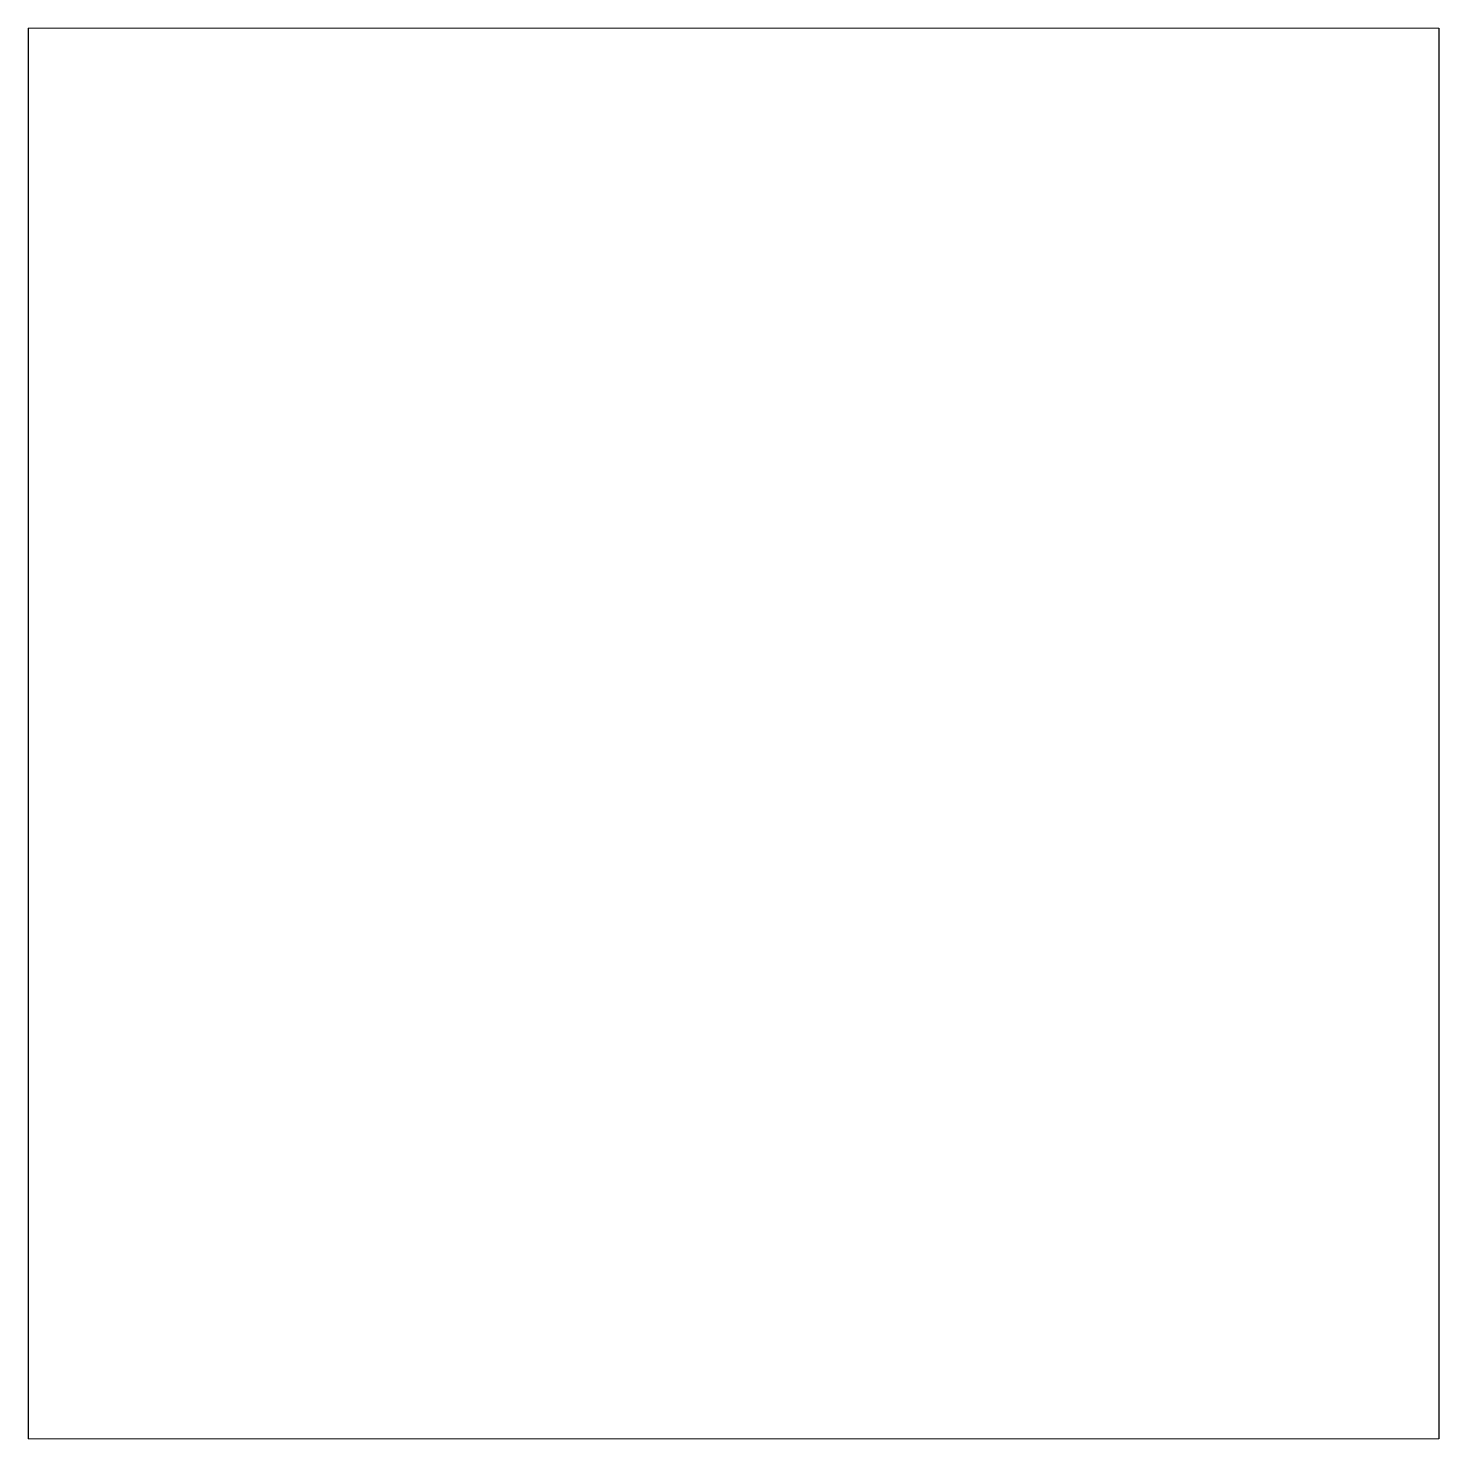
# Model space of a CAD drawing. Extents: x 0 to 10, y -5 to 5.
import ezdxf

# ---------------------------------------------------------------- set-up
doc = ezdxf.new("R2010")
doc.units = 0
doc.layers.add('s001-#def-active-grp', color=7, linetype='CONTINUOUS')
doc.layers.add('s005-#def-solid-edge', color=7, linetype='CONTINUOUS')

msp = doc.modelspace()

# ---------------------------------------------------------------- linework, layer by layer
at = {"layer": 's001-#def-active-grp', "color": 7, "linetype": 'CONTINUOUS', "lineweight": 30, "true_color": 0x000000}
for points in [[(0, 5), (0, 4.649), (0, 4.185), (0, 3.536), (0, 2.736), (0, 1.84), (0, 0), (0, -1.84), (0, -2.736), (0, -3.536), (0, -4.185), (0, -4.649), (0, -5)], [(10, 5), (10, 4.649), (10, 4.185), (10, 3.536), (10, 2.736), (10, 1.84), (10, 0), (10, -1.84), (10, -2.736), (10, -3.536), (10, -4.185), (10, -4.649), (10, -5)]]:
    msp.add_lwpolyline(points, dxfattribs=at)
at = {"layer": 's005-#def-solid-edge', "color": 7, "linetype": 'CONTINUOUS', "lineweight": 20, "true_color": 0x000000}
for p, q in [((0, 5), (10, 5)), ((10, -5), (0, -5))]:
    msp.add_line(p, q, dxfattribs=at)

doc.saveas('drawing.dxf')
